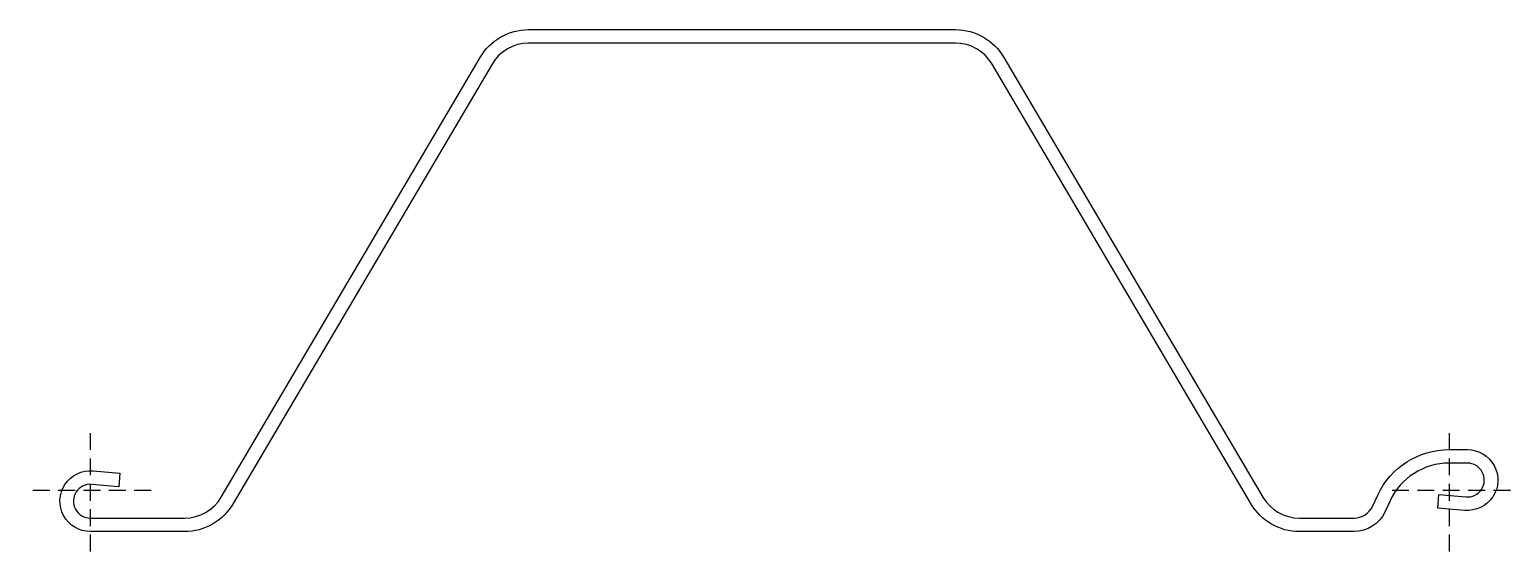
# Model space of a CAD drawing. Header units: millimetres. Extents: x -36 to 840, y -36 to 273.
import ezdxf

# ---------------------------------------------------------------- set-up
doc = ezdxf.new("R2010")
doc.units = ezdxf.units.MM
doc.linetypes.add('DASHED', pattern=[0.75, 0.5, -0.25])
doc.layers.add('ref', color=251, linetype='Continuous', plot=False)

msp = doc.modelspace()

# ---------------------------------------------------------------- linework, layer by layer
msp.add_lwpolyline([(0, -24.25, -1.044614), (1.57, 11.68), (17.51, 10.29), (16.81, 2.32), (0.87, 3.71, 1.044614), (0, -16.25), (55.72, -16.25, 0.265612), (77.36, -3.88), (230.56, 256.2, -0.267949), (259.23, 272.75), (511.68, 272.75, -0.267949), (540.35, 256.2), (693.55, -3.88, 0.265613), (715.19, -16.25), (747.51, -16.25, 0.291473), (758.39, -9.32), (761.52, -2.6, -0.291473), (803.67, 24.25), (814.52, 24.25, -1.044614), (812.95, -11.68), (797.01, -10.29), (797.71, -2.32), (813.65, -3.71, 1.044614), (814.52, 16.25), (803.67, 16.25, 0.291473), (768.77, -5.98), (765.64, -12.7, -0.291473), (747.51, -24.25), (715.19, -24.25, -0.267949), (686.51, -7.7), (533.32, 252.38, 0.265612), (511.68, 264.75), (259.23, 264.75, 0.265612), (237.6, 252.38), (84.4, -7.7, -0.267949), (55.72, -24.25)], format="xyb", close=True)
at = {"layer": 'ref', "linetype": 'DASHED', "ltscale": 20}
for p, q in [((0, -35.95), (0, 35.95)), ((804, -35.95), (804, 35.95)), ((35.95, 0), (-35.95, 0)), ((839.95, 0), (768.05, 0))]:
    msp.add_line(p, q, dxfattribs=at)

doc.saveas('drawing.dxf')
